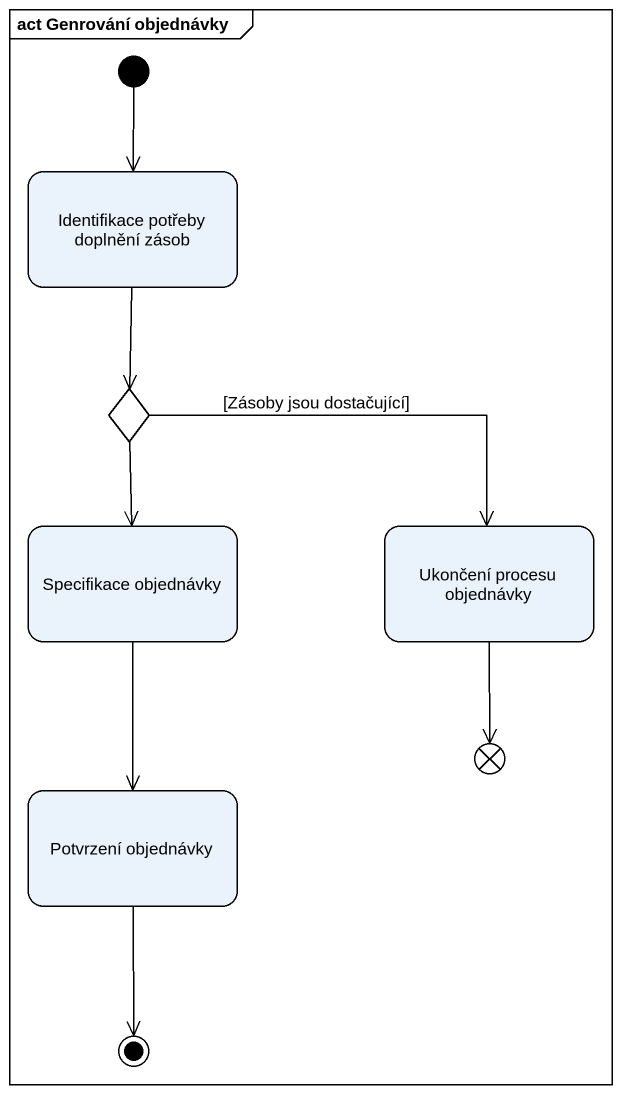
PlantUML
@startuml
mainframe act Genrování objednávky
hide empty description
state "Identifikace potřeby doplnění zásob" as Identifikace_potřeby
state choice1 <<choice>>
state "Specifikace objednávky" as Specifikace_objednávky
state "Ukončení procesu objednávky" as Ukončení_procesu_objednávky
state flowfinal1 <<end>>
state "Potvrzení objednávky" as Potvrzení_objednávky
[*] --> Identifikace_potřeby
Identifikace_potřeby --> choice1
choice1 --> Specifikace_objednávky
choice1 -right-> Ukončení_procesu_objednávky : [Zásoby jsou dostačující]
Specifikace_objednávky --> Potvrzení_objednávky
Ukončení_procesu_objednávky --> flowfinal1
Potvrzení_objednávky --> [*]
@enduml
